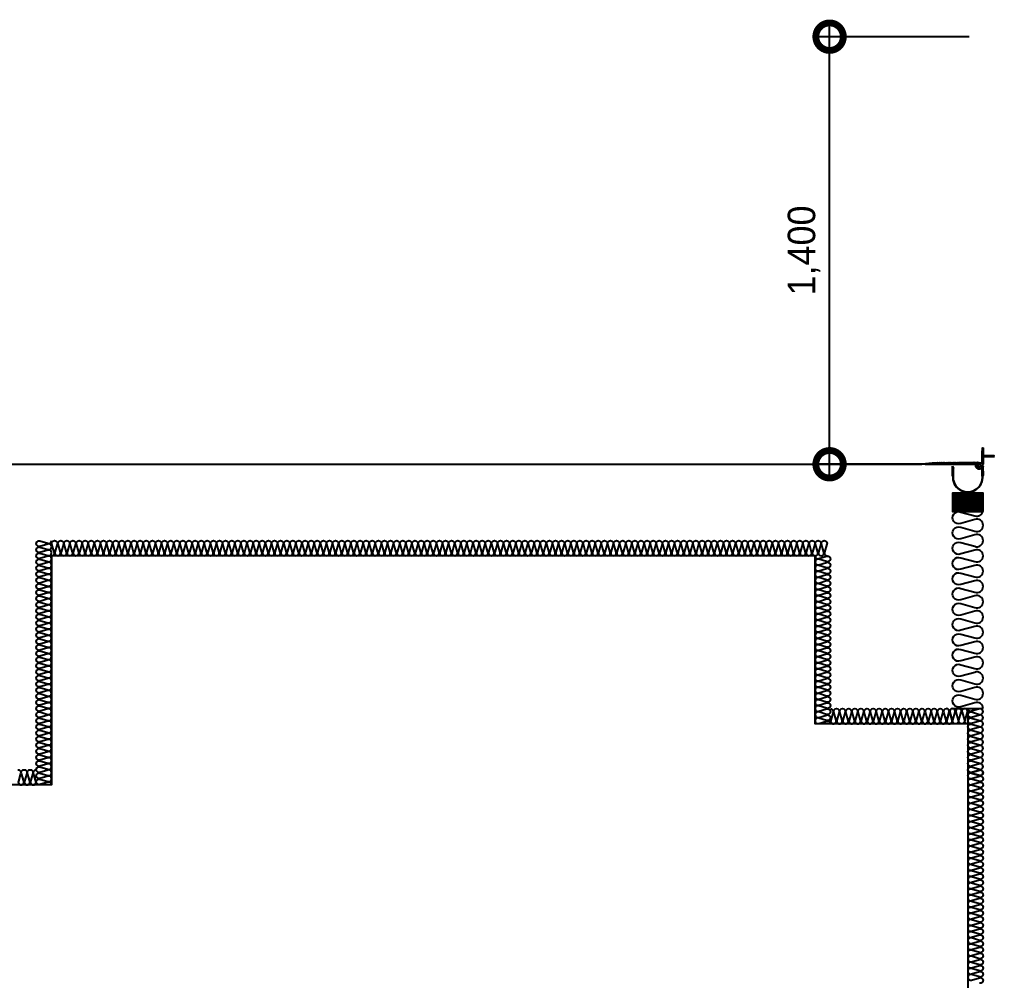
# Model space of a CAD drawing. Header units: millimetres. Extents: x 19868 to 801382, y -4805 to 85279.
# Drawn here: x 535083 to 538276, y 40589 to 43735 of the extents above; entities that cross this region are included whole.
import ezdxf

# ---------------------------------------------------------------- set-up
doc = ezdxf.new("R2010")
doc.units = ezdxf.units.MM
doc.header["$LTSCALE"] = 250
doc.layers.get('Defpoints').update_dxf_attribs({"color": 151})
for name, color, linetype in [('A-ETC', 8, 'Continuous'), ('A-FIN', 6, 'Continuous'), ('ISL', 251, 'Continuous'), ('SYMB', 7, 'Continuous')]:
    doc.layers.add(name, color=color, linetype=linetype)
doc.layers.add('CK', color=221, linetype='Continuous', plot=False)
doc.styles.add('Gdim', font='')
doc.styles.get('Gdim').set_extended_font_data('Dotum')
doc.dimstyles.new('Gdim50', dxfattribs={"dimscale": 30, "dimtxt": 3, "dimasz": 6, "dimexe": 1.5, "dimexo": 2, "dimgap": 1, "dimtad": 1, "dimdec": 0, "dimzin": 0, "dimdsep": 46, "dimlunit": 6, "dimtxsty": 'Gdim', "dimblk": 'DOTSMALL', "dimcen": 1.5, "dimdle": 1.5, "dimclrd": 256, "dimclre": 256, "dimclrt": 256, "dimazin": 0, "dimtfac": 1, "dimtdec": 0, "dimtix": 1, "dimtmove": 2, "dimatfit": 3, "dimldrblk": 'DOTSMALL', "dimfxl": 1.5, "dimtolj": 1, "dimtzin": 0, "dimlwd": -1, "dimlwe": -1, "dimarcsym": 1})

# ---------------------------------------------------------------- blocks, each defined once
blk = doc.blocks.new('MAJ')
at = {"layer": 'SYMB', "color": 8}
for p, q in [((8, 0), (0, 0)), ((2.3, -2.9), (0, 0)), ((3.5, -0.9), (3.5, 0)), ((4.5, -0.9), (4.5, 0)), ((5.7, -2.9), (8, 0)), ((1.8, -4.3), (4, -2.9)), ((1.8, -6.8), (6.1, -4.1)), ((1.8, -4.3), (2.3, -4.3)), ((1.8, -9.3), (6.1, -6.6)), ((1.8, -6.8), (2.3, -6.8)), ((1.8, -11.8), (6.1, -9.1)), ((1.8, -9.3), (2.3, -9.3)), ((1.8, -14.3), (6.1, -11.6)), ((1.8, -11.8), (2.3, -11.8)), ((1.8, -16.8), (6.1, -14.1)), ((1.8, -14.3), (2.3, -14.3)), ((1.8, -19.3), (6.1, -16.6)), ((1.8, -16.8), (2.3, -16.8)), ((1.8, -21.8), (6.1, -19.1)), ((1.8, -19.3), (2.3, -19.3)), ((1.8, -24.3), (6.1, -21.6)), ((1.8, -21.8), (2.3, -21.8)), ((1.8, -26.8), (6.1, -24.1)), ((1.8, -24.3), (2.3, -24.3)), ((1.8, -29.4), (6.1, -26.6)), ((1.8, -26.8), (2.3, -26.8)), ((1.8, -31.9), (6.1, -29.1)), ((1.8, -29.4), (2.3, -29.3)), ((1.8, -34.4), (6.1, -31.6)), ((1.8, -31.9), (2.3, -31.8)), ((2.3, -2.9), (2.3, -38.3)), ((2.3, -2.9), (5.7, -2.9)), ((4.5, -0.9), (3.5, -0.9)), ((5.7, -2.9), (5.7, -38.1)), ((6.1, -4.1), (5.7, -4.1)), ((6.1, -6.6), (5.7, -6.6)), ((6.1, -9.1), (5.7, -9.1)), ((6.1, -11.6), (5.7, -11.6)), ((6.1, -14.1), (5.7, -14.1)), ((6.1, -16.6), (5.7, -16.6)), ((6.1, -19.1), (5.7, -19.1)), ((6.1, -21.6), (5.7, -21.6)), ((6.1, -24.1), (5.7, -24.1)), ((6.1, -26.6), (5.7, -26.6)), ((6.1, -29.1), (5.7, -29.1)), ((6.1, -31.6), (5.7, -31.6)), ((1.8, -36.9), (6.1, -34.1)), ((1.8, -34.4), (2.3, -34.3)), ((1.8, -36.9), (2.3, -36.9)), ((2.3, -38.3), (4, -40.4)), ((2.7, -38.8), (6.1, -36.6)), ((4, -40.4), (5.7, -38.1)), ((6.1, -34.1), (5.7, -34.2)), ((6.1, -36.6), (5.7, -36.7))]:
    blk.add_line(p, q, dxfattribs=at)
blk = doc.blocks.new('EJ-1')
at = {"layer": 'A-ETC'}
h = blk.add_hatch(dxfattribs=at)
h.set_pattern_fill('ANSI37', color=1, scale=40, style=0)
h.set_pattern_definition([(45, (55694.5753, 2117.911), (-3.5355339, 3.5355339), []), (135, (55694.5753, 2117.911), (-3.5355339, -3.5355339), [])])
h.paths.add_polyline_path([(100, -154.4), (100, -94.4), (0, -94.4), (0, -154.4)])
at = {"layer": 'A-ETC', "color": 4}
for p, q in [((0, -38.9), (0, -6.7)), ((0, -6.7), (3, -13.8)), ((1, -16.1), (2, -16.1)), ((1, -37), (1, -16.1)), ((2, -37), (2, -16.1)), ((3, -38.9), (3, -13.8)), ((100, -6.7), (97, -13.8)), ((97, -38.9), (97, -13.8)), ((98, -37), (98, -16.1)), ((99, -16.1), (98, -16.1)), ((98.4, -16.7), (100, -13.8)), ((99, -37), (99, -16.1)), ((100, -38.9), (100, -6.7)), ((100, -22.5), (100, -36.6)), ((1, -38.9), (0, -38.9)), ((3, -38.9), (2, -38.9)), ((97, -38.9), (98, -38.9)), ((99, -38.9), (100, -38.9))]:
    blk.add_line(p, q, dxfattribs=at)
at = {"layer": 'A-ETC', "color": 7}
blk.add_lwpolyline([(100, 53.4), (100, 0, 0.414214), (98.5, -1.5), (98.5, -5.2, -1.043094), (76.6, -4.3, -0.306526), (76.9, -4), (82.7, -2.2, -0.679013), (83, -2.7, 3.305036), (88.2, -0.1, -0.378643), (87.9, 0.2), (87.9, 4.2), (97.1, 4.2), (97.1, 26.1), (97.6, 26.6), (97.1, 27.1), (97.1, 36.6), (98.5, 53.5, -0.956504), (100, 53.4)], format="xyb", dxfattribs=at)
at = {"layer": 'A-ETC', "color": 7, "lineweight": -3}
blk.add_lwpolyline([(10.6, 4.5, 0.414214), (10.2, 4.5), (9.6, 4), (9.1, 4.5, 0.414214), (8.7, 4.5), (8.1, 3.9), (7.6, 4.5, 0.414214), (7.2, 4.5), (6.6, 3.9), (6.1, 4.5, 0.414214), (5.7, 4.5), (5.1, 3.9), (4.6, 4.5, 0.414214), (4.2, 4.5), (3.6, 3.9), (3.1, 4.5, 0.414214), (2.7, 4.5), (2.1, 3.9), (1.6, 4.5, 0.414214), (1.2, 4.4), (0.6, 3.9), (0.1, 4.4, 0.414214), (-0.3, 4.4), (-0.9, 3.9), (-1.4, 4.4, 0.414214), (-1.8, 4.4), (-2.4, 3.8), (-2.9, 4.4, 0.414214), (-3.3, 4.4), (-3.9, 3.8), (-4.4, 4.4, 0.414214), (-4.8, 4.4), (-5.4, 3.8), (-5.9, 4.4, 0.414214), (-6.3, 4.4), (-6.9, 3.8), (-7.4, 4.4, 0.414214), (-7.8, 4.4), (-8.4, 3.8), (-8.9, 4.4, 0.414214), (-9.3, 4.4), (-9.9, 3.8), (-10.4, 4.3, 0.414214), (-10.8, 4.3), (-11.4, 3.8), (-11.9, 4.3, 0.414214), (-12.3, 4.3), (-12.9, 3.7), (-13.4, 4.3, 0.414214), (-13.8, 4.3), (-14.4, 3.7), (-14.9, 4.3, 0.414214), (-15.3, 4.3), (-15.9, 3.7), (-16.4, 4.3, 0.414214), (-16.8, 4.3), (-17.4, 3.7), (-17.9, 4.3, 0.414214), (-18.3, 4.3), (-18.9, 3.7), (-19.4, 4.3, 0.414214), (-19.8, 4.3), (-20.4, 3.7), (-20.9, 4.2, 0.414214), (-21.3, 4.2), (-21.9, 3.7), (-22.4, 4.2, 0.414214), (-22.8, 4.2), (-23.4, 3.7), (-23.9, 4.2, 0.414214), (-24.3, 4.2), (-24.9, 3.6), (-25.4, 4.2, 0.414214), (-25.8, 4.2), (-26.4, 3.6), (-26.9, 4.2, 0.414214), (-27.3, 4.2), (-27.9, 3.6), (-28.4, 4.2, 0.414214), (-28.8, 4.2), (-29.4, 3.6), (-29.9, 4.2, 0.414214), (-30.3, 4.2), (-30.9, 3.6), (-31.4, 4.2, 0.414214), (-31.8, 4.1), (-32.4, 3.6), (-32.9, 4.1, 0.414214), (-33.3, 4.1), (-33.9, 3.6), (-34.4, 4.1, 0.414214), (-34.8, 4.1), (-35.4, 3.5), (-35.9, 4.1, 0.414214), (-36.3, 4.1), (-36.9, 3.5), (-37.4, 4.1, 0.414214), (-37.8, 4.1), (-38.4, 3.5), (-38.9, 4.1, 0.414214), (-39.3, 4.1), (-39.9, 3.5), (-40.4, 4.1, 0.414214), (-40.8, 4.1), (-41.4, 3.5), (-41.9, 4.1, 0.414214), (-42.3, 4.1), (-42.9, 3.5), (-43.4, 4, 0.414214), (-43.8, 4), (-44.4, 3.5), (-44.9, 4, 0.414214), (-45.3, 4), (-45.9, 3.4), (-46.4, 4, 0.414214), (-46.8, 4), (-47.4, 3.4), (-47.9, 4, 0.414214), (-48.3, 4), (-48.9, 3.4), (-49.4, 4, 0.414214), (-49.8, 4), (-50.4, 3.4), (-50.9, 4, 0.414214), (-51.3, 4), (-51.9, 3.4), (-52.4, 4, 0.414214), (-52.8, 4), (-53.4, 3.4), (-53.9, 3.9, 0.414214), (-54.3, 3.9), (-54.9, 3.4), (-55.4, 3.9, 0.414214), (-55.8, 3.9), (-56.4, 3.4), (-56.9, 3.9, 0.414214), (-57.3, 3.9), (-57.9, 3.3), (-58.4, 3.9, 0.414214), (-58.8, 3.9), (-59.4, 3.3), (-59.9, 3.9, 0.414214), (-60.3, 3.9), (-60.9, 3.3), (-61.4, 3.9, 0.414214), (-61.8, 3.9), (-62.4, 3.3), (-62.9, 3.9, 0.414214), (-63.3, 3.9), (-63.9, 3.3), (-64.4, 3.9, 0.414214), (-64.8, 3.8), (-65.4, 3.3), (-65.9, 3.8, 0.414214), (-66.3, 3.8), (-66.9, 3.3), (-88.3, 1.4, 0.980427), (-88.3, 0), (82.8, 0, -0.636366), (83.8, -2.1, 4.716513), (87.3, -0.3, -0.425308), (87, 0), (87, 4.4, 0.416522), (86.7, 4.7), (86.1, 4.6), (85.6, 5.2, 0.414214), (85.2, 5.2), (84.6, 4.6), (84.1, 5.2, 0.414214), (83.7, 5.2), (83.1, 4.6), (82.6, 5.2, 0.414214), (82.2, 5.2), (81.6, 4.6), (81.1, 5.2, 0.414214), (80.7, 5.2), (80.1, 4.6), (79.6, 5.2, 0.414214), (79.2, 5.2), (78.6, 4.6), (78.1, 5.1, 0.414214), (77.7, 5.1), (77.1, 4.6), (76.6, 5.1, 0.414214), (76.2, 5.1), (75.6, 4.6), (75.1, 5.1, 0.414214), (74.7, 5.1), (74.1, 4.5), (73.6, 5.1, 0.414214), (73.2, 5.1), (72.6, 4.5), (72.1, 5.1, 0.414214), (71.7, 5.1), (71.1, 4.5), (70.6, 5.1, 0.414214), (70.2, 5.1), (69.6, 4.5), (69.1, 5.1, 0.414214), (68.7, 5.1), (68.1, 4.5), (67.6, 5.1, 0.414214), (67.2, 5), (66.6, 4.5), (66.1, 5, 0.414214), (65.7, 5), (65.1, 4.5), (64.6, 5, 0.414214), (64.2, 5), (63.6, 4.4), (63.1, 5, 0.414214), (62.7, 5), (62.1, 4.4), (61.6, 5, 0.414214), (61.2, 5), (60.6, 4.4), (60.1, 5, 0.414214), (59.7, 5), (59.1, 4.4), (58.6, 5, 0.414214), (58.2, 5), (57.6, 4.4), (57.1, 5, 0.414214), (56.7, 5), (56.1, 4.4), (55.6, 4.9, 0.414214), (55.2, 4.9), (54.6, 4.4), (54.1, 4.9, 0.414214), (53.7, 4.9), (53.1, 4.3), (52.6, 4.9, 0.414214), (52.2, 4.9), (51.6, 4.3), (51.1, 4.9, 0.414214), (50.7, 4.9), (50.1, 4.3), (49.6, 4.9, 0.414214), (49.2, 4.9), (48.6, 4.3), (48.1, 4.9, 0.414214), (47.7, 4.9), (47.1, 4.3), (46.6, 4.9, 0.414214), (46.2, 4.9), (45.6, 4.3), (45.1, 4.8, 0.414214), (44.7, 4.8), (44.1, 4.3), (43.6, 4.8, 0.414214), (43.2, 4.8), (42.6, 4.3), (42.1, 4.8, 0.414214), (41.7, 4.8), (41.1, 4.2), (40.6, 4.8, 0.414214), (40.2, 4.8), (39.6, 4.2), (39.1, 4.8, 0.414214), (38.7, 4.8), (38.1, 4.2), (37.6, 4.8, 0.414214), (37.2, 4.8), (36.6, 4.2), (36.1, 4.8, 0.414214), (35.7, 4.8), (35.1, 4.2), (34.6, 4.8, 0.414214), (34.2, 4.7), (33.6, 4.2), (33.1, 4.7, 0.414214), (32.7, 4.7), (32.1, 4.2), (31.6, 4.7, 0.414214), (31.2, 4.7), (30.6, 4.1), (30.1, 4.7, 0.414214), (29.7, 4.7), (29.1, 4.1), (28.6, 4.7, 0.414214), (28.2, 4.7), (27.6, 4.1), (27.1, 4.7, 0.414214), (26.7, 4.7), (26.1, 4.1), (25.6, 4.7, 0.414214), (25.2, 4.7), (24.6, 4.1), (24.1, 4.7, 0.414214), (23.7, 4.7), (23.1, 4.1), (22.6, 4.6, 0.414214), (22.2, 4.6), (21.6, 4.1), (21.1, 4.6, 0.414214), (20.7, 4.6), (20.1, 4), (19.6, 4.6, 0.414214), (19.2, 4.6), (18.6, 4), (18.1, 4.6, 0.414214), (17.7, 4.6), (17.1, 4), (16.6, 4.6, 0.414214), (16.2, 4.6), (15.6, 4), (15.1, 4.6, 0.414214), (14.7, 4.6), (14.1, 4), (13.6, 4.6, 0.414214), (13.2, 4.6), (12.6, 4), (12.1, 4.5, 0.414214), (11.7, 4.5), (11.1, 4)], format="xyb", close=True, dxfattribs=at)
at = {"layer": 'A-ETC', "color": 1}
blk.add_lwpolyline([(100, -154.4), (100, -94.4), (0, -94.4), (0, -154.4), (100, -154.4)], dxfattribs=at)
at = {"layer": 'A-ETC', "color": 4}
for centre, radius, start, end in [((50, -41.9), 49.2, 174.3019, 5.6981), ((50, -42), 48.3, 174.0958, 5.9042)]:
    blk.add_arc(centre, radius, start, end, dxfattribs=at)
at = {"layer": 'A-ETC', "color": 7, "rotation": 90}
blk.add_blockref('MAJ', (97.1, 22.6), dxfattribs=at)
blk = doc.blocks.new('_DotSmall')
at = {"color": 0, "linetype": 'ByBlock', "const_width": 0.5}
blk.add_lwpolyline([(-0.0625, 0, 1), (0.0625, 0, 1)], format="xyb", close=True, dxfattribs=at)
blk = doc.blocks.new('*D86')
at = {"layer": 'CK', "transparency": 16777216}
for p, q in [((537735.7, 42233.9), (537735.7, 43723.9)), ((538192.6, 43678.9), (537690.7, 43678.9)), ((538159, 42278.9), (537690.7, 42278.9))]:
    blk.add_line(p, q, dxfattribs=at)
at = {"layer": 'Defpoints', "color": 0, "transparency": 16777216}
for p in [(537735.7, 43678.9), (538252.6, 43678.9), (538219, 42278.9)]:
    blk.add_point(p, dxfattribs=at)
at = {"layer": 'CK', "transparency": 16777216, "xscale": 180, "yscale": 180, "zscale": 180}
for p, rotation in [((537735.7, 43678.9), 90), ((537735.7, 42278.9), 270)]:
    blk.add_blockref('_DotSmall', p, dxfattribs=dict(at, rotation=rotation))
at = {"layer": 'CK', "transparency": 16777216, "insert": (537652, 42978.9), "char_height": 90, "attachment_point": 5, "rotation": 90, "style": 'Gdim'}
blk.add_mtext('\\A1;1,400', dxfattribs=at)

msp = doc.modelspace()

# ---------------------------------------------------------------- linework, layer by layer
at = {"layer": 'A-FIN'}
msp.add_line((531738.2, 42278.9), (538038.2, 42278.9), dxfattribs=at)
at = {"layer": 'ISL'}
for p, q in [((538138.2, 41478.9), (538238.2, 41478.9)), ((538188.2, 41478.9), (538188.2, 34988.9))]:
    msp.add_line(p, q, dxfattribs=at)
msp.add_lwpolyline([(538188.2, 41428.9), (537688.2, 41428.9), (537688.2, 41978.9), (535188.2, 41978.9), (535188.2, 41228.9), (534488.2, 41228.9), (534488.2, 41978.9), (528888.2, 41978.9), (528888.2, 41328.9), (528488.2, 41328.9), (528488.2, 42228.9), (528588.2, 42228.9), (528588.2, 42878.9), (522838.2, 42878.9), (522838.2, 42078.9), (523338.2, 42078.9), (523338.2, 41078.9), (522538.2, 41078.9), (522538.2, 41828.9), (511388.2, 41828.9), (511388.2, 41078.9), (511088.2, 41078.9), (511088.2, 34028.9), (511038.2, 34028.9)], dxfattribs=at)
for points in [[(538238.2, 41478.9, 0.524856), (538211.1, 41497.6), (538165.3, 41485.2, -1.449198), (538165.3, 41522.6), (538211.1, 41510.2, 0.524856), (538238.2, 41528.9, 0.524856), (538211.1, 41547.6), (538165.3, 41535.2, -1.449198), (538165.3, 41572.6), (538211.1, 41560.2, 0.524856), (538238.2, 41578.9, 0.524856), (538211.1, 41597.6), (538165.3, 41585.2, -1.449198), (538165.3, 41622.6), (538211.1, 41610.2, 0.524856), (538238.2, 41628.9, 0.524856), (538211.1, 41647.6), (538165.3, 41635.2, -1.449198), (538165.3, 41672.6), (538211.1, 41660.2, 0.524856), (538238.2, 41678.9, 0.524856), (538211.1, 41697.6), (538165.3, 41685.2, -1.449198), (538165.3, 41722.6), (538211.1, 41710.2, 0.524856), (538238.2, 41728.9, 0.524856), (538211.1, 41747.6), (538165.3, 41735.2, -1.449198), (538165.3, 41772.6), (538211.1, 41760.2, 0.524856), (538238.2, 41778.9, 0.524856), (538211.1, 41797.6), (538165.3, 41785.2, -1.449198), (538165.3, 41822.6), (538211.1, 41810.2, 0.524856), (538238.2, 41828.9, 0.524856), (538211.1, 41847.6), (538165.3, 41835.2, -1.449198), (538165.3, 41872.6), (538211.1, 41860.2, 0.524856), (538238.2, 41878.9, 0.524856), (538211.1, 41897.6), (538165.3, 41885.2, -1.449198), (538165.3, 41922.6), (538211.1, 41910.2, 0.524856), (538238.2, 41928.9, 0.524856), (538211.1, 41947.6), (538165.3, 41935.2, -1.449198), (538165.3, 41972.6), (538211.1, 41960.2, 0.524856), (538238.2, 41978.9, 0.524856), (538211.1, 41997.6), (538165.3, 41985.2, -1.449198), (538165.3, 42022.6), (538211.1, 42010.2, 0.524856), (538238.2, 42028.9, 0.524856), (538211.1, 42047.6), (538165.3, 42035.2, -1.449198), (538165.3, 42072.6), (538211.1, 42060.2, 0.524856), (538238.2, 42078.9, 0.524856), (538211.1, 42097.6), (538165.3, 42085.2, -1.449198), (538165.3, 42122.6), (538211.1, 42110.2, 0.456356), (538237.7, 42124.5)], [(535188.2, 41228.9, 0.509267), (535176.1, 41237.8), (535150.3, 41230.1, -1.372593), (535150.3, 41247.8), (535176.1, 41240.1, 0.509267), (535188.2, 41248.9, 0.509267), (535176.1, 41257.8), (535150.3, 41250.1, -1.372593), (535150.3, 41267.8), (535176.1, 41260.1, 0.509267), (535188.2, 41268.9, 0.509267), (535176.1, 41277.8), (535150.3, 41270.1, -1.372593), (535150.3, 41287.8), (535176.1, 41280.1, 0.509267), (535188.2, 41288.9, 0.509267), (535176.1, 41297.8), (535150.3, 41290.1, -1.372593), (535150.3, 41307.8), (535176.1, 41300.1, 0.509267), (535188.2, 41308.9, 0.509267), (535176.1, 41317.8), (535150.3, 41310.1, -1.372593), (535150.3, 41327.8), (535176.1, 41320.1, 0.509267), (535188.2, 41328.9, 0.509267), (535176.1, 41337.8), (535150.3, 41330.1, -1.372593), (535150.3, 41347.8), (535176.1, 41340.1, 0.509267), (535188.2, 41348.9, 0.509267), (535176.1, 41357.8), (535150.3, 41350.1, -1.372593), (535150.3, 41367.8), (535176.1, 41360.1, 0.509267), (535188.2, 41368.9, 0.509267), (535176.1, 41377.8), (535150.3, 41370.1, -1.372593), (535150.3, 41387.8), (535176.1, 41380.1, 0.509267), (535188.2, 41388.9, 0.509267), (535176.1, 41397.8), (535150.3, 41390.1, -1.372593), (535150.3, 41407.8), (535176.1, 41400.1, 0.509267), (535188.2, 41408.9, 0.509267), (535176.1, 41417.8), (535150.3, 41410.1, -1.372593), (535150.3, 41427.8), (535176.1, 41420.1, 0.509267), (535188.2, 41428.9, 0.509267), (535176.1, 41437.8), (535150.3, 41430.1, -1.372593), (535150.3, 41447.8), (535176.1, 41440.1, 0.509267), (535188.2, 41448.9, 0.509267), (535176.1, 41457.8), (535150.3, 41450.1, -1.372593), (535150.3, 41467.8), (535176.1, 41460.1, 0.509267), (535188.2, 41468.9, 0.509267), (535176.1, 41477.8), (535150.3, 41470.1, -1.372593), (535150.3, 41487.8), (535176.1, 41480.1, 0.509267), (535188.2, 41488.9, 0.509267), (535176.1, 41497.8), (535150.3, 41490.1, -1.372593), (535150.3, 41507.8), (535176.1, 41500.1, 0.509267), (535188.2, 41508.9, 0.509267), (535176.1, 41517.8), (535150.3, 41510.1, -1.372593), (535150.3, 41527.8), (535176.1, 41520.1, 0.509267), (535188.2, 41528.9, 0.509267), (535176.1, 41537.8), (535150.3, 41530.1, -1.372593), (535150.3, 41547.8), (535176.1, 41540.1, 0.509267), (535188.2, 41548.9, 0.509267), (535176.1, 41557.8), (535150.3, 41550.1, -1.372593), (535150.3, 41567.8), (535176.1, 41560.1, 0.509267), (535188.2, 41568.9, 0.509267), (535176.1, 41577.8), (535150.3, 41570.1, -1.372593), (535150.3, 41587.8), (535176.1, 41580.1, 0.509267), (535188.2, 41588.9, 0.509267), (535176.1, 41597.8), (535150.3, 41590.1, -1.372593), (535150.3, 41607.8), (535176.1, 41600.1, 0.509267), (535188.2, 41608.9, 0.509267), (535176.1, 41617.8), (535150.3, 41610.1, -1.372593), (535150.3, 41627.8), (535176.1, 41620.1, 0.509267), (535188.2, 41628.9, 0.509267), (535176.1, 41637.8), (535150.3, 41630.1, -1.372593), (535150.3, 41647.8), (535176.1, 41640.1, 0.509267), (535188.2, 41648.9, 0.509267), (535176.1, 41657.8), (535150.3, 41650.1, -1.372593), (535150.3, 41667.8), (535176.1, 41660.1, 0.509267), (535188.2, 41668.9, 0.509267), (535176.1, 41677.8), (535150.3, 41670.1, -1.372593), (535150.3, 41687.8), (535176.1, 41680.1, 0.509267), (535188.2, 41688.9, 0.509267), (535176.1, 41697.8), (535150.3, 41690.1, -1.372593), (535150.3, 41707.8), (535176.1, 41700.1, 0.509267), (535188.2, 41708.9, 0.509267), (535176.1, 41717.8), (535150.3, 41710.1, -1.372593), (535150.3, 41727.8), (535176.1, 41720.1, 0.509267), (535188.2, 41728.9, 0.509267), (535176.1, 41737.8), (535150.3, 41730.1, -1.372593), (535150.3, 41747.8), (535176.1, 41740.1, 0.509267), (535188.2, 41748.9, 0.509267), (535176.1, 41757.8), (535150.3, 41750.1, -1.372593), (535150.3, 41767.8), (535176.1, 41760.1, 0.509267), (535188.2, 41768.9, 0.509267), (535176.1, 41777.8), (535150.3, 41770.1, -1.372593), (535150.3, 41787.8), (535176.1, 41780.1, 0.509267), (535188.2, 41788.9, 0.509267), (535176.1, 41797.8), (535150.3, 41790.1, -1.372593), (535150.3, 41807.8), (535176.1, 41800.1, 0.509267), (535188.2, 41808.9, 0.509267), (535176.1, 41817.8), (535150.3, 41810.1, -1.372593), (535150.3, 41827.8), (535176.1, 41820.1, 0.509267), (535188.2, 41828.9, 0.509267), (535176.1, 41837.8), (535150.3, 41830.1, -1.372593), (535150.3, 41847.8), (535176.1, 41840.1, 0.509267), (535188.2, 41848.9, 0.509267), (535176.1, 41857.8), (535150.3, 41850.1, -1.372593), (535150.3, 41867.8), (535176.1, 41860.1, 0.509267), (535188.2, 41868.9, 0.509267), (535176.1, 41877.8), (535150.3, 41870.1, -1.372593), (535150.3, 41887.8), (535176.1, 41880.1, 0.509267), (535188.2, 41888.9, 0.509267), (535176.1, 41897.8), (535150.3, 41890.1, -1.372593), (535150.3, 41907.8), (535176.1, 41900.1, 0.509267), (535188.2, 41908.9, 0.509267), (535176.1, 41917.8), (535150.3, 41910.1, -1.372593), (535150.3, 41927.8), (535176.1, 41920.1, 0.509267), (535188.2, 41928.9, 0.509267), (535176.1, 41937.8), (535150.3, 41930.1, -1.372593), (535150.3, 41947.8), (535176.1, 41940.1, 0.509267), (535188.2, 41948.9, 0.509267), (535176.1, 41957.8), (535150.3, 41950.1, -1.372593), (535150.3, 41967.8), (535176.1, 41960.1, 0.509267), (535188.2, 41968.9, 0.509267), (535176.1, 41977.8), (535150.3, 41970.1, -1.372593), (535150.3, 41987.8), (535176.1, 41980.1, 0.509267), (535188.2, 41988.9, 0.509267), (535176.1, 41997.8), (535150.3, 41990.1, -1.372593), (535150.3, 42007.8), (535176.1, 42000.1, 0.509267), (535188.2, 42008.9, 0.509267), (535176.1, 42017.8), (535150.3, 42010.1, -1.372593), (535150.3, 42027.8), (535176.1, 42020.1, 0.509267), (535188.2, 42028.9)], [(535188.2, 41978.9, 0.509267), (535197, 41991.1), (535189.4, 42016.8, -1.372593), (535207, 42016.8), (535199.4, 41991.1, 0.509267), (535208.2, 41978.9, 0.509267), (535217, 41991.1), (535209.4, 42016.8, -1.372593), (535227, 42016.8), (535219.4, 41991.1, 0.509267), (535228.2, 41978.9, 0.509267), (535237, 41991.1), (535229.4, 42016.8, -1.372593), (535247, 42016.8), (535239.4, 41991.1, 0.509267), (535248.2, 41978.9, 0.509267), (535257, 41991.1), (535249.4, 42016.8, -1.372593), (535267, 42016.8), (535259.4, 41991.1, 0.509267), (535268.2, 41978.9, 0.509267), (535277, 41991.1), (535269.4, 42016.8, -1.372593), (535287, 42016.8), (535279.4, 41991.1, 0.509267), (535288.2, 41978.9, 0.509267), (535297, 41991.1), (535289.4, 42016.8, -1.372593), (535307, 42016.8), (535299.4, 41991.1, 0.509267), (535308.2, 41978.9, 0.509267), (535317, 41991.1), (535309.4, 42016.8, -1.372593), (535327, 42016.8), (535319.4, 41991.1, 0.509267), (535328.2, 41978.9, 0.509267), (535337, 41991.1), (535329.4, 42016.8, -1.372593), (535347, 42016.8), (535339.4, 41991.1, 0.509267), (535348.2, 41978.9, 0.509267), (535357, 41991.1), (535349.4, 42016.8, -1.372593), (535367, 42016.8), (535359.4, 41991.1, 0.509267), (535368.2, 41978.9, 0.509267), (535377, 41991.1), (535369.4, 42016.8, -1.372593), (535387, 42016.8), (535379.4, 41991.1, 0.509267), (535388.2, 41978.9, 0.509267), (535397, 41991.1), (535389.4, 42016.8, -1.372593), (535407, 42016.8), (535399.4, 41991.1, 0.509267), (535408.2, 41978.9, 0.509267), (535417, 41991.1), (535409.4, 42016.8, -1.372593), (535427, 42016.8), (535419.4, 41991.1, 0.509267), (535428.2, 41978.9, 0.509267), (535437, 41991.1), (535429.4, 42016.8, -1.372593), (535447, 42016.8), (535439.4, 41991.1, 0.509267), (535448.2, 41978.9, 0.509267), (535457, 41991.1), (535449.4, 42016.8, -1.372593), (535467, 42016.8), (535459.4, 41991.1, 0.509267), (535468.2, 41978.9, 0.509267), (535477, 41991.1), (535469.4, 42016.8, -1.372593), (535487, 42016.8), (535479.4, 41991.1, 0.509267), (535488.2, 41978.9, 0.509267), (535497, 41991.1), (535489.4, 42016.8, -1.372593), (535507, 42016.8), (535499.4, 41991.1, 0.509267), (535508.2, 41978.9, 0.509267), (535517, 41991.1), (535509.4, 42016.8, -1.372593), (535527, 42016.8), (535519.4, 41991.1, 0.509267), (535528.2, 41978.9, 0.509267), (535537, 41991.1), (535529.4, 42016.8, -1.372593), (535547, 42016.8), (535539.4, 41991.1, 0.509267), (535548.2, 41978.9, 0.509267), (535557, 41991.1), (535549.4, 42016.8, -1.372593), (535567, 42016.8), (535559.4, 41991.1, 0.509267), (535568.2, 41978.9, 0.509267), (535577, 41991.1), (535569.4, 42016.8, -1.372593), (535587, 42016.8), (535579.4, 41991.1, 0.509267), (535588.2, 41978.9, 0.509267), (535597, 41991.1), (535589.4, 42016.8, -1.372593), (535607, 42016.8), (535599.4, 41991.1, 0.509267), (535608.2, 41978.9, 0.509267), (535617, 41991.1), (535609.4, 42016.8, -1.372593), (535627, 42016.8), (535619.4, 41991.1, 0.509267), (535628.2, 41978.9, 0.509267), (535637, 41991.1), (535629.4, 42016.8, -1.372593), (535647, 42016.8), (535639.4, 41991.1, 0.509267), (535648.2, 41978.9, 0.509267), (535657, 41991.1), (535649.4, 42016.8, -1.372593), (535667, 42016.8), (535659.4, 41991.1, 0.509267), (535668.2, 41978.9, 0.509267), (535677, 41991.1), (535669.4, 42016.8, -1.372593), (535687, 42016.8), (535679.4, 41991.1, 0.509267), (535688.2, 41978.9, 0.509267), (535697, 41991.1), (535689.4, 42016.8, -1.372593), (535707, 42016.8), (535699.4, 41991.1, 0.509267), (535708.2, 41978.9, 0.509267), (535717, 41991.1), (535709.4, 42016.8, -1.372593), (535727, 42016.8), (535719.4, 41991.1, 0.509267), (535728.2, 41978.9, 0.509267), (535737, 41991.1), (535729.4, 42016.8, -1.372593), (535747, 42016.8), (535739.4, 41991.1, 0.509267), (535748.2, 41978.9, 0.509267), (535757, 41991.1), (535749.4, 42016.8, -1.372593), (535767, 42016.8), (535759.4, 41991.1, 0.509267), (535768.2, 41978.9, 0.509267), (535777, 41991.1), (535769.4, 42016.8, -1.372593), (535787, 42016.8), (535779.4, 41991.1, 0.509267), (535788.2, 41978.9, 0.509267), (535797, 41991.1), (535789.4, 42016.8, -1.372593), (535807, 42016.8), (535799.4, 41991.1, 0.509267), (535808.2, 41978.9, 0.509267), (535817, 41991.1), (535809.4, 42016.8, -1.372593), (535827, 42016.8), (535819.4, 41991.1, 0.509267), (535828.2, 41978.9, 0.509267), (535837, 41991.1), (535829.4, 42016.8, -1.372593), (535847, 42016.8), (535839.4, 41991.1, 0.509267), (535848.2, 41978.9, 0.509267), (535857, 41991.1), (535849.4, 42016.8, -1.372593), (535867, 42016.8), (535859.4, 41991.1, 0.509267), (535868.2, 41978.9, 0.509267), (535877, 41991.1), (535869.4, 42016.8, -1.372593), (535887, 42016.8), (535879.4, 41991.1, 0.509267), (535888.2, 41978.9, 0.509267), (535897, 41991.1), (535889.4, 42016.8, -1.372593), (535907, 42016.8), (535899.4, 41991.1, 0.509267), (535908.2, 41978.9, 0.509267), (535917, 41991.1), (535909.4, 42016.8, -1.372593), (535927, 42016.8), (535919.4, 41991.1, 0.509267), (535928.2, 41978.9, 0.509267), (535937, 41991.1), (535929.4, 42016.8, -1.372593), (535947, 42016.8), (535939.4, 41991.1, 0.509267), (535948.2, 41978.9, 0.509267), (535957, 41991.1), (535949.4, 42016.8, -1.372593), (535967, 42016.8), (535959.4, 41991.1, 0.509267), (535968.2, 41978.9, 0.509267), (535977, 41991.1), (535969.4, 42016.8, -1.372593), (535987, 42016.8), (535979.4, 41991.1, 0.509267), (535988.2, 41978.9, 0.509267), (535997, 41991.1), (535989.4, 42016.8, -1.372593), (536007, 42016.8), (535999.4, 41991.1, 0.509267), (536008.2, 41978.9, 0.509267), (536017, 41991.1), (536009.4, 42016.8, -1.372593), (536027, 42016.8), (536019.4, 41991.1, 0.509267), (536028.2, 41978.9, 0.509267), (536037, 41991.1), (536029.4, 42016.8, -1.372593), (536047, 42016.8), (536039.4, 41991.1, 0.509267), (536048.2, 41978.9, 0.509267), (536057, 41991.1), (536049.4, 42016.8, -1.372593), (536067, 42016.8), (536059.4, 41991.1, 0.509267), (536068.2, 41978.9, 0.509267), (536077, 41991.1), (536069.4, 42016.8, -1.372593), (536087, 42016.8), (536079.4, 41991.1, 0.509267), (536088.2, 41978.9, 0.509267), (536097, 41991.1), (536089.4, 42016.8, -1.372593), (536107, 42016.8), (536099.4, 41991.1, 0.509267), (536108.2, 41978.9, 0.509267), (536117, 41991.1), (536109.4, 42016.8, -1.372593), (536127, 42016.8), (536119.4, 41991.1, 0.509267), (536128.2, 41978.9, 0.509267), (536137, 41991.1), (536129.4, 42016.8, -1.372593), (536147, 42016.8), (536139.4, 41991.1, 0.509267), (536148.2, 41978.9, 0.509267), (536157, 41991.1), (536149.4, 42016.8, -1.372593), (536167, 42016.8), (536159.4, 41991.1, 0.509267), (536168.2, 41978.9, 0.509267), (536177, 41991.1), (536169.4, 42016.8, -1.372593), (536187, 42016.8), (536179.4, 41991.1, 0.509267), (536188.2, 41978.9, 0.509267), (536197, 41991.1), (536189.4, 42016.8, -1.372593), (536207, 42016.8), (536199.4, 41991.1, 0.509267), (536208.2, 41978.9, 0.509267), (536217, 41991.1), (536209.4, 42016.8, -1.372593), (536227, 42016.8), (536219.4, 41991.1, 0.509267), (536228.2, 41978.9, 0.509267), (536237, 41991.1), (536229.4, 42016.8, -1.372593), (536247, 42016.8), (536239.4, 41991.1, 0.509267), (536248.2, 41978.9, 0.509267), (536257, 41991.1), (536249.4, 42016.8, -1.372593), (536267, 42016.8), (536259.4, 41991.1, 0.509267), (536268.2, 41978.9, 0.509267), (536277, 41991.1), (536269.4, 42016.8, -1.372593), (536287, 42016.8), (536279.4, 41991.1, 0.509267), (536288.2, 41978.9, 0.509267), (536297, 41991.1), (536289.4, 42016.8, -1.372593), (536307, 42016.8), (536299.4, 41991.1, 0.509267), (536308.2, 41978.9, 0.509267), (536317, 41991.1), (536309.4, 42016.8, -1.372593), (536327, 42016.8), (536319.4, 41991.1, 0.509267), (536328.2, 41978.9, 0.509267), (536337, 41991.1), (536329.4, 42016.8, -1.372593), (536347, 42016.8), (536339.4, 41991.1, 0.509267), (536348.2, 41978.9, 0.509267), (536357, 41991.1), (536349.4, 42016.8, -1.372593), (536367, 42016.8), (536359.4, 41991.1, 0.509267), (536368.2, 41978.9, 0.509267), (536377, 41991.1), (536369.4, 42016.8, -1.372593), (536387, 42016.8), (536379.4, 41991.1, 0.509267), (536388.2, 41978.9, 0.509267), (536397, 41991.1), (536389.4, 42016.8, -1.372593), (536407, 42016.8), (536399.4, 41991.1, 0.509267), (536408.2, 41978.9, 0.509267), (536417, 41991.1), (536409.4, 42016.8, -1.372593), (536427, 42016.8), (536419.4, 41991.1, 0.509267), (536428.2, 41978.9, 0.509267), (536437, 41991.1), (536429.4, 42016.8, -1.372593), (536447, 42016.8), (536439.4, 41991.1, 0.509267), (536448.2, 41978.9, 0.509267), (536457, 41991.1), (536449.4, 42016.8, -1.372593), (536467, 42016.8), (536459.4, 41991.1, 0.509267), (536468.2, 41978.9, 0.509267), (536477, 41991.1), (536469.4, 42016.8, -1.372593), (536487, 42016.8), (536479.4, 41991.1, 0.509267), (536488.2, 41978.9, 0.509267), (536497, 41991.1), (536489.4, 42016.8, -1.372593), (536507, 42016.8), (536499.4, 41991.1, 0.509267), (536508.2, 41978.9, 0.509267), (536517, 41991.1), (536509.4, 42016.8, -1.372593), (536527, 42016.8), (536519.4, 41991.1, 0.509267), (536528.2, 41978.9, 0.509267), (536537, 41991.1), (536529.4, 42016.8, -1.372593), (536547, 42016.8), (536539.4, 41991.1, 0.509267), (536548.2, 41978.9, 0.509267), (536557, 41991.1), (536549.4, 42016.8, -1.372593), (536567, 42016.8), (536559.4, 41991.1, 0.509267), (536568.2, 41978.9, 0.509267), (536577, 41991.1), (536569.4, 42016.8, -1.372593), (536587, 42016.8), (536579.4, 41991.1, 0.509267), (536588.2, 41978.9, 0.509267), (536597, 41991.1), (536589.4, 42016.8, -1.372593), (536607, 42016.8), (536599.4, 41991.1, 0.509267), (536608.2, 41978.9, 0.509267), (536617, 41991.1), (536609.4, 42016.8, -1.372593), (536627, 42016.8), (536619.4, 41991.1, 0.509267), (536628.2, 41978.9, 0.509267), (536637, 41991.1), (536629.4, 42016.8, -1.372593), (536647, 42016.8), (536639.4, 41991.1, 0.509267), (536648.2, 41978.9, 0.509267), (536657, 41991.1), (536649.4, 42016.8, -1.372593), (536667, 42016.8), (536659.4, 41991.1, 0.509267), (536668.2, 41978.9, 0.509267), (536677, 41991.1), (536669.4, 42016.8, -1.372593), (536687, 42016.8), (536679.4, 41991.1, 0.509267), (536688.2, 41978.9, 0.509267), (536697, 41991.1), (536689.4, 42016.8, -1.372593), (536707, 42016.8), (536699.4, 41991.1, 0.509267), (536708.2, 41978.9, 0.509267), (536717, 41991.1), (536709.4, 42016.8, -1.372593), (536727, 42016.8), (536719.4, 41991.1, 0.509267), (536728.2, 41978.9, 0.509267), (536737, 41991.1), (536729.4, 42016.8, -1.372593), (536747, 42016.8), (536739.4, 41991.1, 0.509267), (536748.2, 41978.9, 0.509267), (536757, 41991.1), (536749.4, 42016.8, -1.372593), (536767, 42016.8), (536759.4, 41991.1, 0.509267), (536768.2, 41978.9, 0.509267), (536777, 41991.1), (536769.4, 42016.8, -1.372593), (536787, 42016.8), (536779.4, 41991.1, 0.509267), (536788.2, 41978.9, 0.509267), (536797, 41991.1), (536789.4, 42016.8, -1.372593), (536807, 42016.8), (536799.4, 41991.1, 0.509267), (536808.2, 41978.9, 0.509267), (536817, 41991.1), (536809.4, 42016.8, -1.372593), (536827, 42016.8), (536819.4, 41991.1, 0.509267), (536828.2, 41978.9, 0.509267), (536837, 41991.1), (536829.4, 42016.8, -1.372593), (536847, 42016.8), (536839.4, 41991.1, 0.509267), (536848.2, 41978.9, 0.509267), (536857, 41991.1), (536849.4, 42016.8, -1.372593), (536867, 42016.8), (536859.4, 41991.1, 0.509267), (536868.2, 41978.9, 0.509267), (536877, 41991.1), (536869.4, 42016.8, -1.372593), (536887, 42016.8), (536879.4, 41991.1, 0.509267), (536888.2, 41978.9, 0.509267), (536897, 41991.1), (536889.4, 42016.8, -1.372593), (536907, 42016.8), (536899.4, 41991.1, 0.509267), (536908.2, 41978.9, 0.509267), (536917, 41991.1), (536909.4, 42016.8, -1.372593), (536927, 42016.8), (536919.4, 41991.1, 0.509267), (536928.2, 41978.9, 0.509267), (536937, 41991.1), (536929.4, 42016.8, -1.372593), (536947, 42016.8), (536939.4, 41991.1, 0.509267), (536948.2, 41978.9, 0.509267), (536957, 41991.1), (536949.4, 42016.8, -1.372593), (536967, 42016.8), (536959.4, 41991.1, 0.509267), (536968.2, 41978.9, 0.509267), (536977, 41991.1), (536969.4, 42016.8, -1.372593), (536987, 42016.8), (536979.4, 41991.1, 0.509267), (536988.2, 41978.9, 0.509267), (536997, 41991.1), (536989.4, 42016.8, -1.372593), (537007, 42016.8), (536999.4, 41991.1, 0.509267), (537008.2, 41978.9, 0.509267), (537017, 41991.1), (537009.4, 42016.8, -1.372593), (537027, 42016.8), (537019.4, 41991.1, 0.509267), (537028.2, 41978.9, 0.509267), (537037, 41991.1), (537029.4, 42016.8, -1.372593), (537047, 42016.8), (537039.4, 41991.1, 0.509267), (537048.2, 41978.9, 0.509267), (537057, 41991.1), (537049.4, 42016.8, -1.372593), (537067, 42016.8), (537059.4, 41991.1, 0.509267), (537068.2, 41978.9, 0.509267), (537077, 41991.1), (537069.4, 42016.8, -1.372593), (537087, 42016.8), (537079.4, 41991.1, 0.509267), (537088.2, 41978.9, 0.509267), (537097, 41991.1), (537089.4, 42016.8, -1.372593), (537107, 42016.8), (537099.4, 41991.1, 0.509267), (537108.2, 41978.9, 0.509267), (537117, 41991.1), (537109.4, 42016.8, -1.372593), (537127, 42016.8), (537119.4, 41991.1, 0.509267), (537128.2, 41978.9, 0.509267), (537137, 41991.1), (537129.4, 42016.8, -1.372593), (537147, 42016.8), (537139.4, 41991.1, 0.509267), (537148.2, 41978.9, 0.509267), (537157, 41991.1), (537149.4, 42016.8, -1.372593), (537167, 42016.8), (537159.4, 41991.1, 0.509267), (537168.2, 41978.9, 0.509267), (537177, 41991.1), (537169.4, 42016.8, -1.372593), (537187, 42016.8), (537179.4, 41991.1, 0.509267), (537188.2, 41978.9, 0.509267), (537197, 41991.1), (537189.4, 42016.8, -1.372593), (537207, 42016.8), (537199.4, 41991.1, 0.509267), (537208.2, 41978.9, 0.509267), (537217, 41991.1), (537209.4, 42016.8, -1.372593), (537227, 42016.8), (537219.4, 41991.1, 0.509267), (537228.2, 41978.9, 0.509267), (537237, 41991.1), (537229.4, 42016.8, -1.372593), (537247, 42016.8), (537239.4, 41991.1, 0.509267), (537248.2, 41978.9, 0.509267), (537257, 41991.1), (537249.4, 42016.8, -1.372593), (537267, 42016.8), (537259.4, 41991.1, 0.509267), (537268.2, 41978.9, 0.509267), (537277, 41991.1), (537269.4, 42016.8, -1.372593), (537287, 42016.8), (537279.4, 41991.1, 0.509267), (537288.2, 41978.9, 0.509267), (537297, 41991.1), (537289.4, 42016.8, -1.372593), (537307, 42016.8), (537299.4, 41991.1, 0.509267), (537308.2, 41978.9, 0.509267), (537317, 41991.1), (537309.4, 42016.8, -1.372593), (537327, 42016.8), (537319.4, 41991.1, 0.509267), (537328.2, 41978.9, 0.509267), (537337, 41991.1), (537329.4, 42016.8, -1.372593), (537347, 42016.8), (537339.4, 41991.1, 0.509267), (537348.2, 41978.9, 0.509267), (537357, 41991.1), (537349.4, 42016.8, -1.372593), (537367, 42016.8), (537359.4, 41991.1, 0.509267), (537368.2, 41978.9, 0.509267), (537377, 41991.1), (537369.4, 42016.8, -1.372593), (537387, 42016.8), (537379.4, 41991.1, 0.509267), (537388.2, 41978.9, 0.509267), (537397, 41991.1), (537389.4, 42016.8, -1.372593), (537407, 42016.8), (537399.4, 41991.1, 0.509267), (537408.2, 41978.9, 0.509267), (537417, 41991.1), (537409.4, 42016.8, -1.372593), (537427, 42016.8), (537419.4, 41991.1, 0.509267), (537428.2, 41978.9, 0.509267), (537437, 41991.1), (537429.4, 42016.8, -1.372593), (537447, 42016.8), (537439.4, 41991.1, 0.509267), (537448.2, 41978.9, 0.509267), (537457, 41991.1), (537449.4, 42016.8, -1.372593), (537467, 42016.8), (537459.4, 41991.1, 0.509267), (537468.2, 41978.9, 0.509267), (537477, 41991.1), (537469.4, 42016.8, -1.372593), (537487, 42016.8), (537479.4, 41991.1, 0.509267), (537488.2, 41978.9, 0.509267), (537497, 41991.1), (537489.4, 42016.8, -1.372593), (537507, 42016.8), (537499.4, 41991.1, 0.509267), (537508.2, 41978.9, 0.509267), (537517, 41991.1), (537509.4, 42016.8, -1.372593), (537527, 42016.8), (537519.4, 41991.1, 0.509267), (537528.2, 41978.9, 0.509267), (537537, 41991.1), (537529.4, 42016.8, -1.372593), (537547, 42016.8), (537539.4, 41991.1, 0.509267), (537548.2, 41978.9, 0.509267), (537557, 41991.1), (537549.4, 42016.8, -1.372593), (537567, 42016.8), (537559.4, 41991.1, 0.509267), (537568.2, 41978.9, 0.509267), (537577, 41991.1), (537569.4, 42016.8, -1.372593), (537587, 42016.8), (537579.4, 41991.1, 0.509267), (537588.2, 41978.9, 0.509267), (537597, 41991.1), (537589.4, 42016.8, -1.372593), (537607, 42016.8), (537599.4, 41991.1, 0.509267), (537608.2, 41978.9, 0.509267), (537617, 41991.1), (537609.4, 42016.8, -1.372593), (537627, 42016.8), (537619.4, 41991.1, 0.509267), (537628.2, 41978.9, 0.509267), (537637, 41991.1), (537629.4, 42016.8, -1.372593), (537647, 42016.8), (537639.4, 41991.1, 0.509267), (537648.2, 41978.9, 0.509267), (537657, 41991.1), (537649.4, 42016.8, -1.372593), (537667, 42016.8), (537659.4, 41991.1, 0.509267), (537668.2, 41978.9, 0.509267), (537677, 41991.1), (537669.4, 42016.8, -1.372593), (537687, 42016.8), (537679.4, 41991.1, 0.509267), (537688.2, 41978.9, 0.509267), (537697, 41991.1), (537689.4, 42016.8, -1.372593), (537707, 42016.8), (537699.4, 41991.1, 0.509267), (537708.2, 41978.9, 0.509267), (537717, 41991.1), (537709.4, 42016.8, -1.372593), (537727, 42016.8), (537719.4, 41991.1, 0.509267), (537728.2, 41978.9)], [(537688.2, 41978.9, 0.509267), (537700.3, 41970.1), (537726.1, 41977.8, -1.372593), (537726.1, 41960.1), (537700.3, 41967.8, 0.509267), (537688.2, 41958.9, 0.509267), (537700.3, 41950.1), (537726.1, 41957.8, -1.372593), (537726.1, 41940.1), (537700.3, 41947.8, 0.509267), (537688.2, 41938.9, 0.509267), (537700.3, 41930.1), (537726.1, 41937.8, -1.372593), (537726.1, 41920.1), (537700.3, 41927.8, 0.509267), (537688.2, 41918.9, 0.509267), (537700.3, 41910.1), (537726.1, 41917.8, -1.372593), (537726.1, 41900.1), (537700.3, 41907.8, 0.509267), (537688.2, 41898.9, 0.509267), (537700.3, 41890.1), (537726.1, 41897.8, -1.372593), (537726.1, 41880.1), (537700.3, 41887.8, 0.509267), (537688.2, 41878.9, 0.509267), (537700.3, 41870.1), (537726.1, 41877.8, -1.372593), (537726.1, 41860.1), (537700.3, 41867.8, 0.509267), (537688.2, 41858.9, 0.509267), (537700.3, 41850.1), (537726.1, 41857.8, -1.372593), (537726.1, 41840.1), (537700.3, 41847.8, 0.509267), (537688.2, 41838.9, 0.509267), (537700.3, 41830.1), (537726.1, 41837.8, -1.372593), (537726.1, 41820.1), (537700.3, 41827.8, 0.509267), (537688.2, 41818.9, 0.509267), (537700.3, 41810.1), (537726.1, 41817.8, -1.372593), (537726.1, 41800.1), (537700.3, 41807.8, 0.509267), (537688.2, 41798.9, 0.509267), (537700.3, 41790.1), (537726.1, 41797.8, -1.372593), (537726.1, 41780.1), (537700.3, 41787.8, 0.509267), (537688.2, 41778.9, 0.509267), (537700.3, 41770.1), (537726.1, 41777.8, -1.372593), (537726.1, 41760.1), (537700.3, 41767.8, 0.509267), (537688.2, 41758.9, 0.509267), (537700.3, 41750.1), (537726.1, 41757.8, -1.372593), (537726.1, 41740.1), (537700.3, 41747.8, 0.509267), (537688.2, 41738.9, 0.509267), (537700.3, 41730.1), (537726.1, 41737.8, -1.372593), (537726.1, 41720.1), (537700.3, 41727.8, 0.509267), (537688.2, 41718.9, 0.509267), (537700.3, 41710.1), (537726.1, 41717.8, -1.372593), (537726.1, 41700.1), (537700.3, 41707.8, 0.509267), (537688.2, 41698.9, 0.509267), (537700.3, 41690.1), (537726.1, 41697.8, -1.372593), (537726.1, 41680.1), (537700.3, 41687.8, 0.509267), (537688.2, 41678.9, 0.509267), (537700.3, 41670.1), (537726.1, 41677.8, -1.372593), (537726.1, 41660.1), (537700.3, 41667.8, 0.509267), (537688.2, 41658.9, 0.509267), (537700.3, 41650.1), (537726.1, 41657.8, -1.372593), (537726.1, 41640.1), (537700.3, 41647.8, 0.509267), (537688.2, 41638.9, 0.509267), (537700.3, 41630.1), (537726.1, 41637.8, -1.372593), (537726.1, 41620.1), (537700.3, 41627.8, 0.509267), (537688.2, 41618.9, 0.509267), (537700.3, 41610.1), (537726.1, 41617.8, -1.372593), (537726.1, 41600.1), (537700.3, 41607.8, 0.509267), (537688.2, 41598.9, 0.509267), (537700.3, 41590.1), (537726.1, 41597.8, -1.372593), (537726.1, 41580.1), (537700.3, 41587.8, 0.509267), (537688.2, 41578.9, 0.509267), (537700.3, 41570.1), (537726.1, 41577.8, -1.372593), (537726.1, 41560.1), (537700.3, 41567.8, 0.509267), (537688.2, 41558.9, 0.509267), (537700.3, 41550.1), (537726.1, 41557.8, -1.372593), (537726.1, 41540.1), (537700.3, 41547.8, 0.509267), (537688.2, 41538.9, 0.509267), (537700.3, 41530.1), (537726.1, 41537.8, -1.372593), (537726.1, 41520.1), (537700.3, 41527.8, 0.509267), (537688.2, 41518.9, 0.509267), (537700.3, 41510.1), (537726.1, 41517.8, -1.372593), (537726.1, 41500.1), (537700.3, 41507.8, 0.509267), (537688.2, 41498.9, 0.509267), (537700.3, 41490.1), (537726.1, 41497.8, -1.372593), (537726.1, 41480.1), (537700.3, 41487.8, 0.509267), (537688.2, 41478.9, 0.509267), (537700.3, 41470.1), (537726.1, 41477.8, -1.372593), (537726.1, 41460.1), (537700.3, 41467.8, 0.509267), (537688.2, 41458.9, 0.509267), (537700.3, 41450.1), (537726.1, 41457.8, -1.372593), (537726.1, 41440.1), (537700.3, 41447.8, 0.509267), (537688.2, 41438.9, 0.509267), (537700.3, 41430.1), (537726.1, 41437.8, -0.508361), (537738.2, 41428.9, -0.508361)], [(537738.2, 41478.9, -0.509267), (537747, 41466.8), (537739.4, 41441.1, 1.372593), (537757, 41441.1), (537749.4, 41466.8, -0.509267), (537758.2, 41478.9, -0.509267), (537767, 41466.8), (537759.4, 41441.1, 1.372593), (537777, 41441.1), (537769.4, 41466.8, -0.509267), (537778.2, 41478.9, -0.509267), (537787, 41466.8), (537779.4, 41441.1, 1.372593), (537797, 41441.1), (537789.4, 41466.8, -0.509267), (537798.2, 41478.9, -0.509267), (537807, 41466.8), (537799.4, 41441.1, 1.372593), (537817, 41441.1), (537809.4, 41466.8, -0.509267), (537818.2, 41478.9, -0.509267), (537827, 41466.8), (537819.4, 41441.1, 1.372593), (537837, 41441.1), (537829.4, 41466.8, -0.509267), (537838.2, 41478.9, -0.509267), (537847, 41466.8), (537839.4, 41441.1, 1.372593), (537857, 41441.1), (537849.4, 41466.8, -0.509267), (537858.2, 41478.9, -0.509267), (537867, 41466.8), (537859.4, 41441.1, 1.372593), (537877, 41441.1), (537869.4, 41466.8, -0.509267), (537878.2, 41478.9, -0.509267), (537887, 41466.8), (537879.4, 41441.1, 1.372593), (537897, 41441.1), (537889.4, 41466.8, -0.509267), (537898.2, 41478.9, -0.509267), (537907, 41466.8), (537899.4, 41441.1, 1.372593), (537917, 41441.1), (537909.4, 41466.8, -0.509267), (537918.2, 41478.9, -0.509267), (537927, 41466.8), (537919.4, 41441.1, 1.372593), (537937, 41441.1), (537929.4, 41466.8, -0.509267), (537938.2, 41478.9, -0.509267), (537947, 41466.8), (537939.4, 41441.1, 1.372593), (537957, 41441.1), (537949.4, 41466.8, -0.509267), (537958.2, 41478.9, -0.509267), (537967, 41466.8), (537959.4, 41441.1, 1.372593), (537977, 41441.1), (537969.4, 41466.8, -0.509267), (537978.2, 41478.9, -0.509267), (537987, 41466.8), (537979.4, 41441.1, 1.372593), (537997, 41441.1), (537989.4, 41466.8, -0.509267), (537998.2, 41478.9, -0.509267), (538007, 41466.8), (537999.4, 41441.1, 1.372593), (538017, 41441.1), (538009.4, 41466.8, -0.509267), (538018.2, 41478.9, -0.509267), (538027, 41466.8), (538019.4, 41441.1, 1.372593), (538037, 41441.1), (538029.4, 41466.8, -0.509267), (538038.2, 41478.9, -0.509267), (538047, 41466.8), (538039.4, 41441.1, 1.372593), (538057, 41441.1), (538049.4, 41466.8, -0.509267), (538058.2, 41478.9, -0.509267), (538067, 41466.8), (538059.4, 41441.1, 1.372593), (538077, 41441.1), (538069.4, 41466.8, -0.509267), (538078.2, 41478.9, -0.509267), (538087, 41466.8), (538079.4, 41441.1, 1.372593), (538097, 41441.1), (538089.4, 41466.8, -0.509267), (538098.2, 41478.9, -0.509267), (538107, 41466.8), (538099.4, 41441.1, 1.372593), (538117, 41441.1), (538109.4, 41466.8, -0.509267), (538118.2, 41478.9, -0.509267), (538127, 41466.8), (538119.4, 41441.1, 1.372593), (538137, 41441.1), (538129.4, 41466.8, -0.509267), (538138.2, 41478.9)], [(538188.2, 41428.9, -0.508361), (538179.4, 41441.1), (538187, 41466.8, 0.509267), (538178.2, 41478.9, 0.509267), (538169.4, 41466.8), (538177, 41441.1, -1.372593), (538159.4, 41441.1), (538167, 41466.8, 0.509267), (538158.2, 41478.9, 0.509267), (538149.4, 41466.8), (538157, 41441.1, -1.372593), (538139.4, 41441.1), (538147, 41466.8, 0.509267), (538138.2, 41478.9, 0.509267), (538129.4, 41466.8), (538137, 41441.1, -1.372593), (538119.4, 41441.1), (538127, 41466.8, 0.509267), (538118.2, 41478.9)], [(538188.2, 41258.9, -0.509267), (538200.3, 41267.8), (538226.1, 41260.1, 1.372593), (538226.1, 41277.8), (538200.3, 41270.1, -0.509267), (538188.2, 41278.9, -0.509267), (538200.3, 41287.8), (538226.1, 41280.1, 1.372593), (538226.1, 41297.8), (538200.3, 41290.1, -0.509267), (538188.2, 41298.9, -0.509267), (538200.3, 41307.8), (538226.1, 41300.1, 1.372593), (538226.1, 41317.8), (538200.3, 41310.1, -0.509267), (538188.2, 41318.9, -0.509267), (538200.3, 41327.8), (538226.1, 41320.1, 1.372593), (538226.1, 41337.8), (538200.3, 41330.1, -0.509267), (538188.2, 41338.9, -0.509267), (538200.3, 41347.8), (538226.1, 41340.1, 1.372593), (538226.1, 41357.8), (538200.3, 41350.1, -0.509267), (538188.2, 41358.9, -0.509267), (538200.3, 41367.8), (538226.1, 41360.1, 1.372593), (538226.1, 41377.8), (538200.3, 41370.1, -0.509267), (538188.2, 41378.9, -0.509267), (538200.3, 41387.8), (538226.1, 41380.1, 1.372593), (538226.1, 41397.8), (538200.3, 41390.1, -0.509267), (538188.2, 41398.9, -0.509267), (538200.3, 41407.8), (538226.1, 41400.1, 1.372593), (538226.1, 41417.8), (538200.3, 41410.1, -0.509267), (538188.2, 41418.9, -0.509267), (538200.3, 41427.8), (538226.1, 41420.1, 1.372593), (538226.1, 41437.8), (538200.3, 41430.1, -0.509267), (538188.2, 41438.9, -0.509267), (538200.3, 41447.8), (538226.1, 41440.1, 1.372593), (538226.1, 41457.8), (538200.3, 41450.1, -0.509267), (538188.2, 41458.9, -0.509267), (538200.3, 41467.8), (538226.1, 41460.1, 1.372593), (538226.1, 41477.8), (538200.3, 41470.1, -0.509267), (538188.2, 41478.9, -0.00027), (538188.2, 41478.9, -0.00027)], [(535078.2, 41278.9, -0.509267), (535087, 41266.8), (535079.4, 41241.1, 1.372593), (535097, 41241.1), (535089.4, 41266.8, -0.509267), (535098.2, 41278.9, -0.509267), (535107, 41266.8), (535099.4, 41241.1, 1.372593), (535117, 41241.1), (535109.4, 41266.8, -0.509267), (535118.2, 41278.9, -0.509267), (535127, 41266.8), (535119.4, 41241.1, 1.372593), (535137, 41241.1), (535129.4, 41266.8, -0.509267), (535138.2, 41278.9)], [(538188.2, 41278.9, 0.509267), (538200.3, 41270.1), (538226.1, 41277.8, -1.372593), (538226.1, 41260.1), (538200.3, 41267.8, 0.509267), (538188.2, 41258.9, 0.509267), (538200.3, 41250.1), (538226.1, 41257.8, -1.372593), (538226.1, 41240.1), (538200.3, 41247.8, 0.509267), (538188.2, 41238.9, 0.509267), (538200.3, 41230.1), (538226.1, 41237.8, -1.372593), (538226.1, 41220.1), (538200.3, 41227.8, 0.509267), (538188.2, 41218.9, 0.509267), (538200.3, 41210.1), (538226.1, 41217.8, -1.372593), (538226.1, 41200.1), (538200.3, 41207.8, 0.509267), (538188.2, 41198.9, 0.509267), (538200.3, 41190.1), (538226.1, 41197.8, -1.372593), (538226.1, 41180.1), (538200.3, 41187.8, 0.509267), (538188.2, 41178.9, 0.509267), (538200.3, 41170.1), (538226.1, 41177.8, -1.372593), (538226.1, 41160.1), (538200.3, 41167.8, 0.509267), (538188.2, 41158.9, 0.509267), (538200.3, 41150.1), (538226.1, 41157.8, -1.372593), (538226.1, 41140.1), (538200.3, 41147.8, 0.509267), (538188.2, 41138.9, 0.509267), (538200.3, 41130.1), (538226.1, 41137.8, -1.372593), (538226.1, 41120.1), (538200.3, 41127.8, 0.509267), (538188.2, 41118.9, 0.509267), (538200.3, 41110.1), (538226.1, 41117.8, -1.372593), (538226.1, 41100.1), (538200.3, 41107.8, 0.509267), (538188.2, 41098.9, 0.509267), (538200.3, 41090.1), (538226.1, 41097.8, -1.372593), (538226.1, 41080.1), (538200.3, 41087.8, 0.509267), (538188.2, 41078.9, 0.509267), (538200.3, 41070.1), (538226.1, 41077.8, -1.372593), (538226.1, 41060.1), (538200.3, 41067.8, 0.509267), (538188.2, 41058.9, 0.509267), (538200.3, 41050.1), (538226.1, 41057.8, -1.372593), (538226.1, 41040.1), (538200.3, 41047.8, 0.509267), (538188.2, 41038.9, 0.509267), (538200.3, 41030.1), (538226.1, 41037.8, -1.372593), (538226.1, 41020.1), (538200.3, 41027.8, 0.509267), (538188.2, 41018.9, 0.509267), (538200.3, 41010.1), (538226.1, 41017.8, -1.372593), (538226.1, 41000.1), (538200.3, 41007.8, 0.509267), (538188.2, 40998.9, 0.509267), (538200.3, 40990.1), (538226.1, 40997.8, -1.372593), (538226.1, 40980.1), (538200.3, 40987.8, 0.509267), (538188.2, 40978.9, 0.509267), (538200.3, 40970.1), (538226.1, 40977.8, -1.372593), (538226.1, 40960.1), (538200.3, 40967.8, 0.509267), (538188.2, 40958.9, 0.509267), (538200.3, 40950.1), (538226.1, 40957.8, -1.372593), (538226.1, 40940.1), (538200.3, 40947.8, 0.509267), (538188.2, 40938.9, 0.509267), (538200.3, 40930.1), (538226.1, 40937.8, -1.372593), (538226.1, 40920.1), (538200.3, 40927.8, 0.509267), (538188.2, 40918.9, 0.509267), (538200.3, 40910.1), (538226.1, 40917.8, -1.372593), (538226.1, 40900.1), (538200.3, 40907.8, 0.509267), (538188.2, 40898.9, 0.509267), (538200.3, 40890.1), (538226.1, 40897.8, -1.372593), (538226.1, 40880.1), (538200.3, 40887.8, 0.509267), (538188.2, 40878.9, 0.509267), (538200.3, 40870.1), (538226.1, 40877.8, -1.372593), (538226.1, 40860.1), (538200.3, 40867.8, 0.509267), (538188.2, 40858.9, 0.509267), (538200.3, 40850.1), (538226.1, 40857.8, -1.372593), (538226.1, 40840.1), (538200.3, 40847.8, 0.509267), (538188.2, 40838.9, 0.509267), (538200.3, 40830.1), (538226.1, 40837.8, -1.372593), (538226.1, 40820.1), (538200.3, 40827.8, 0.509267), (538188.2, 40818.9, 0.509267), (538200.3, 40810.1), (538226.1, 40817.8, -1.372593), (538226.1, 40800.1), (538200.3, 40807.8, 0.509267), (538188.2, 40798.9, 0.509267), (538200.3, 40790.1), (538226.1, 40797.8, -1.372593), (538226.1, 40780.1), (538200.3, 40787.8, 0.509267), (538188.2, 40778.9, 0.509267), (538200.3, 40770.1), (538226.1, 40777.8, -1.372593), (538226.1, 40760.1), (538200.3, 40767.8, 0.509267), (538188.2, 40758.9, 0.509267), (538200.3, 40750.1), (538226.1, 40757.8, -1.372593), (538226.1, 40740.1), (538200.3, 40747.8, 0.509267), (538188.2, 40738.9, 0.509267), (538200.3, 40730.1), (538226.1, 40737.8, -1.372593), (538226.1, 40720.1), (538200.3, 40727.8, 0.509267), (538188.2, 40718.9, 0.509267), (538200.3, 40710.1), (538226.1, 40717.8, -1.372593), (538226.1, 40700.1), (538200.3, 40707.8, 0.509267), (538188.2, 40698.9, 0.509267), (538200.3, 40690.1), (538226.1, 40697.8, -1.372593), (538226.1, 40680.1), (538200.3, 40687.8, 0.509267), (538188.2, 40678.9, 0.509267), (538200.3, 40670.1), (538226.1, 40677.8, -1.372593), (538226.1, 40660.1), (538200.3, 40667.8, 0.509267), (538188.2, 40658.9, 0.509267), (538200.3, 40650.1), (538226.1, 40657.8, -1.372593), (538226.1, 40640.1), (538200.3, 40647.8, 0.509267), (538188.2, 40638.9, 0.509267), (538200.3, 40630.1), (538226.1, 40637.8, -1.372593), (538226.1, 40620.1), (538200.3, 40627.8, 0.509267), (538188.2, 40618.9, 0.509267), (538200.3, 40610.1), (538226.1, 40617.8, -1.372593), (538226.1, 40600.1), (538200.3, 40607.8, 0.509267), (538188.2, 40598.9, 0.509267), (538200.3, 40590.1), (538226.1, 40597.8, -1.372593), (538226.1, 40580.1)]]:
    msp.add_lwpolyline(points, format="xyb", dxfattribs=at)

# ---------------------------------------------------------------- block references
at = {"layer": 'A-ETC'}
msp.add_blockref('EJ-1', (538138.2, 42279), dxfattribs=at)

# ---------------------------------------------------------------- dimensions: what is measured, and where the dimension line sits
at = {"layer": 'CK'}
dim = msp.add_linear_dim(base=(537735.7, 43678.9), p1=(538219, 42278.9), p2=(538252.6, 43678.9), angle=90, dimstyle='Gdim50', dxfattribs=at)
dim.commit()
dim.dimension.update_dxf_attribs({"geometry": '*D86', "text_midpoint": (537652, 42978.9)})

doc.saveas('drawing.dxf')
